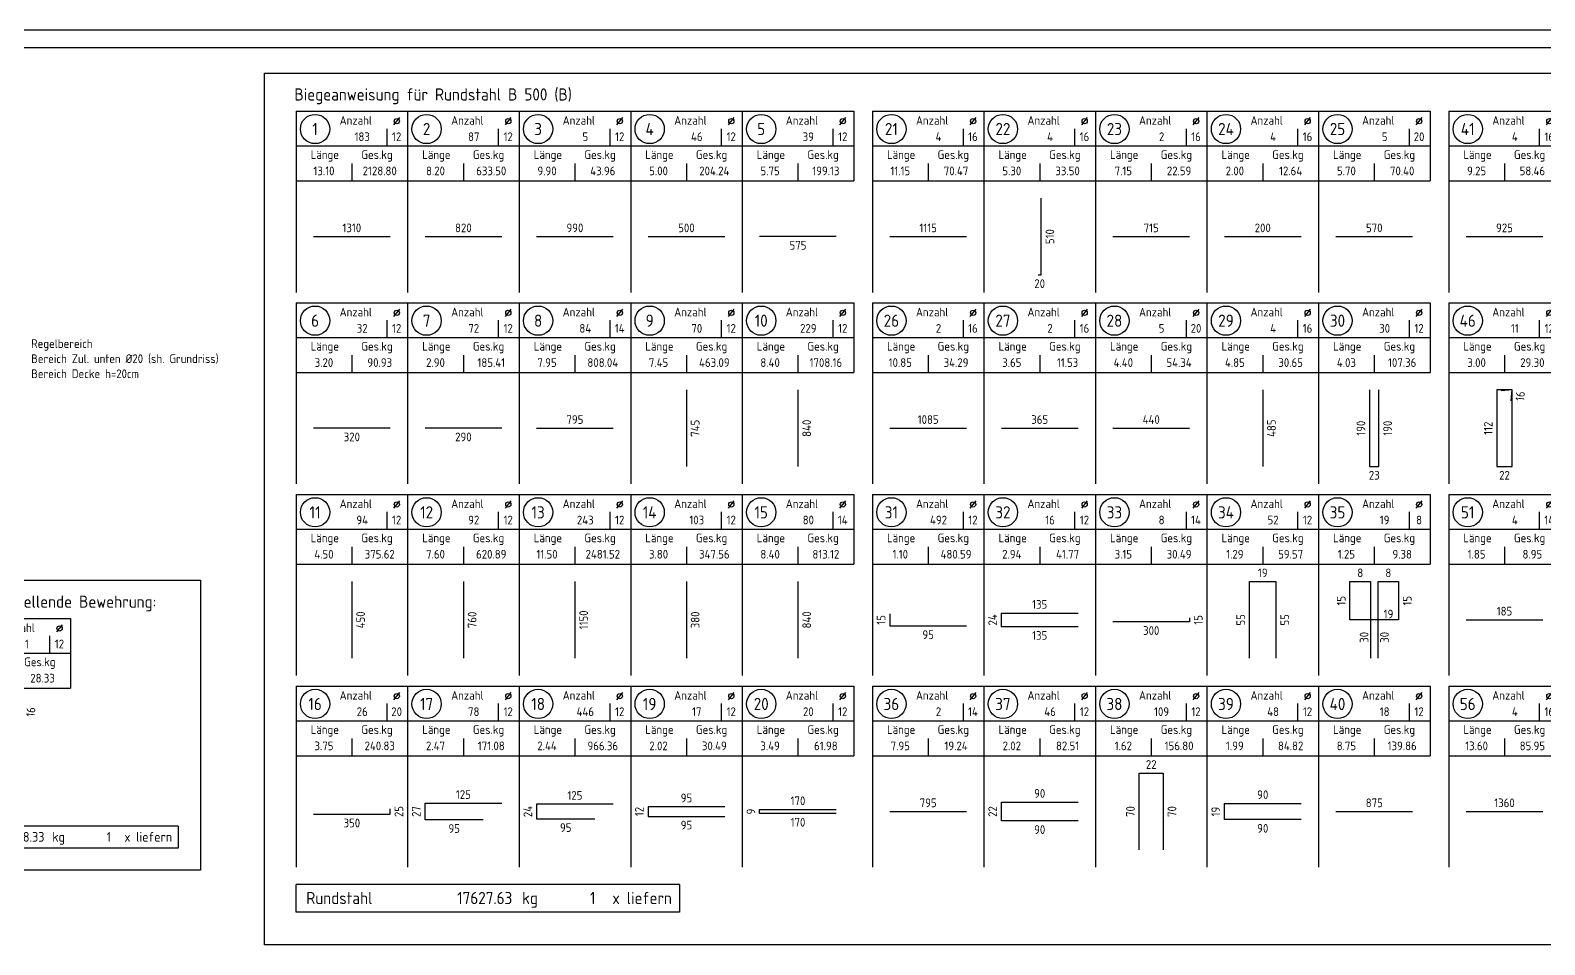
# Model space of a CAD drawing. Extents: x -14 to 117, y -15 to 42.
# Drawn here: x 45.27 to 66.99, y 28.93 to 42.05 of the extents above; entities that cross this region are included whole.
import ezdxf
from ezdxf.enums import TextEntityAlignment as Align

# ---------------------------------------------------------------- set-up
doc = ezdxf.new("R2010")
doc.units = 0
doc.header["$LTSCALE"] = 0.5
doc.linetypes.add('AUSGEZOGEN', pattern=[1000.01, 1000, 0.01])
for name, color, linetype in [('RAHMEN', 7, 'Continuous'), ('RND', 7, 'Continuous'), ('RND_BILD', 7, 'Continuous'), ('TEXT', 7, 'Continuous')]:
    doc.layers.add(name, color=color, linetype=linetype)
doc.styles.add('txt', font='isocp.shx')

# ---------------------------------------------------------------- blocks, each defined once
blk = doc.blocks.new('RND_LIS2')
at = {"layer": 'RND', "color": 3, "linetype": 'Continuous'}
for p, q in [((0, 0), (0, -5.2)), ((0, 0), (3.2, 0)), ((3.2, 0), (3.2, -2)), ((2.6, -0.503), (2.6, -1)), ((0, -1), (3.2, -1)), ((1.6, -1.503), (1.6, -2)), ((0, -2), (3.2, -2))]:
    blk.add_line(p, q, dxfattribs=at)
at = {"layer": 'RND', "color": 7, "linetype": 'Continuous'}
blk.add_line((2.805, -0.39), (2.973, -0.186), dxfattribs=at)
at = {"layer": 'RND', "color": 1, "linetype": 'Continuous'}
blk.add_circle((0.545, -0.513), 0.42, dxfattribs=at)
at = {"layer": 'RND', "color": 7, "linetype": 'Continuous'}
blk.add_circle((2.889, -0.288), 0.075, dxfattribs=at)
at = {"layer": 'RND', "color": 7, "linetype": 'Continuous', "style": 'txt'}
for s, p in [('Anzahl', (1.249, -0.391)), ('Länge', (0.42, -1.373)), ('Ges.kg', (1.872, -1.373))]:
    blk.add_text(s, height=0.25, dxfattribs=at).set_placement(p)
at = {"layer": 'RND', "color": 1, "linetype": 'Continuous', "style": 'txt'}
blk.add_attdef('POS1', text='', height=0.35, dxfattribs=at).set_placement((0.545, -0.513), align=Align.MIDDLE)
at = {"layer": 'RND', "color": 7, "linetype": 'Continuous', "style": 'txt'}
for tag, p in [('STK1', (1.897, -0.859)), ('DS1', (2.885, -0.859)), ('LANG1', (0.8, -1.841)), ('GEW', (2.4, -1.841))]:
    blk.add_attdef(tag, text='', height=0.25, dxfattribs=at).set_placement(p, align=Align.CENTER)
blk = doc.blocks.new('A0-38-0')
at = {"layer": 'RAHMEN'}
blk.add_line((156.9, 84.1), (0, 84.1), dxfattribs=at)
at = {"layer": 'RAHMEN', "color": 5}
blk.add_line((156.4, 83.6), (2, 83.6), dxfattribs=at)
blk = doc.blocks.new('RND_SUM')
at = {"layer": 'RND', "color": 5, "linetype": 'Continuous'}
for p, q in [((0, 0), (0, 0.8)), ((11, 0.8), (0, 0.8)), ((11, 0.8), (11, 0)), ((11, 0), (0, 0))]:
    blk.add_line(p, q, dxfattribs=at)
at = {"layer": 'RND', "color": 1, "linetype": 'Continuous', "style": 'txt'}
for s, p in [('Rundstahl', (0.292, 0.235)), ('kg', (6.483, 0.235))]:
    blk.add_text(s, height=0.35, dxfattribs=at).set_placement(p)
blk.add_text('x liefern', height=0.35, dxfattribs=at).set_placement((10.784, 0.235), align=Align.RIGHT)
for tag, p in [('RND-S', (6.203, 0.235)), ('RND-Z', (8.59, 0.235))]:
    blk.add_attdef(tag, text='', height=0.35, dxfattribs=at).set_placement(p, align=Align.RIGHT)

msp = doc.modelspace()

# ---------------------------------------------------------------- linework, layer by layer
at = {"layer": 'RND', "color": 1, "linetype": 'AUSGEZOGEN'}
for points in [[(48.6297, 41.4361), (77.5906, 41.4361), (77.5906, 28.9286), (48.6297, 28.9286)], [(42.6964, 34.1576), (47.7125, 34.1576), (47.7125, 30.0006), (42.6964, 30.0006)]]:
    msp.add_lwpolyline(points, close=True, dxfattribs=at)
at = {"layer": 'RND_BILD', "color": 1, "linetype": 'AUSGEZOGEN'}
for points in [[(59.7278, 38.5397), (59.7709, 38.5397), (59.7709, 39.6397)], [(49.3316, 39.0897), (50.4316, 39.0897)], [(50.9316, 39.0897), (52.0316, 39.0897)], [(52.5316, 39.0897), (53.6316, 39.0897)], [(54.1316, 39.0897), (55.2316, 39.0897)], [(56.8316, 39.0897), (55.7316, 39.0897)], [(57.5993, 39.0897), (58.6993, 39.0897)], [(60.7993, 39.0897), (61.8993, 39.0897)], [(62.3993, 39.0897), (63.4993, 39.0897)], [(63.9993, 39.0897), (65.0993, 39.0897)], [(65.8671, 39.0897), (66.9671, 39.0897)], [(54.6816, 36.8897), (54.6816, 35.7897)], [(56.2816, 36.8897), (56.2816, 35.7897)], [(62.9493, 36.8897), (62.9493, 35.7897)], [(64.4828, 36.8897), (64.4828, 35.7897), (64.6159, 35.7897), (64.6159, 36.8897)], [(66.5114, 36.7331), (66.5251, 36.8897), (66.309, 36.8897), (66.309, 35.7897), (66.5251, 35.7897), (66.5251, 36.8897), (66.3685, 36.876)], [(50.4316, 36.3397), (49.3316, 36.3397)], [(52.0316, 36.3397), (50.9316, 36.3397)], [(52.5316, 36.3397), (53.6316, 36.3397)], [(57.5993, 36.3397), (58.6993, 36.3397)], [(59.1993, 36.3397), (60.2993, 36.3397)], [(60.7993, 36.3397), (61.8993, 36.3397)], [(49.8816, 34.1397), (49.8816, 33.0397)], [(51.4816, 34.1397), (51.4816, 33.0397)], [(53.0816, 34.1397), (53.0816, 33.0397)], [(54.6816, 34.1397), (54.6816, 33.0397)], [(56.2816, 34.1397), (56.2816, 33.0397)], [(62.7593, 33.0397), (62.7593, 34.1397), (63.1393, 34.1397), (63.1393, 33.0397)], [(64.6043, 33.0397), (64.6043, 34.1397), (64.8977, 34.1397), (64.8977, 33.5897), (64.201, 33.5897), (64.201, 34.1397), (64.4943, 34.1397), (64.4943, 33.0397)], [(57.5993, 33.6765), (57.5993, 33.5028), (58.6993, 33.5028)], [(60.2993, 33.4919), (59.1993, 33.4919), (59.1993, 33.6874), (60.2993, 33.6874)], [(61.8993, 33.6172), (61.8993, 33.5622), (60.7993, 33.5622)], [(65.8671, 33.5897), (66.9671, 33.5897)], [(61.1765, 30.2897), (61.1765, 31.3897), (61.5222, 31.3897), (61.5222, 30.2897)], [(49.3316, 30.8004), (50.4316, 30.8004), (50.4316, 30.8789)], [(51.7676, 30.7209), (50.9316, 30.7209), (50.9316, 30.9585), (52.0316, 30.9585)], [(53.6316, 30.9453), (52.5316, 30.9453), (52.5316, 30.7341), (53.3676, 30.7341)], [(55.2316, 30.9091), (54.1316, 30.9091), (54.1316, 30.7702), (55.2316, 30.7702)], [(56.8316, 30.8105), (55.7316, 30.8105), (55.7316, 30.8688), (56.8316, 30.8688)], [(60.2993, 30.7052), (59.1993, 30.7052), (59.1993, 30.9741), (60.2993, 30.9741)], [(63.4993, 30.7236), (62.3993, 30.7236), (62.3993, 30.9558), (63.4993, 30.9558)], [(57.5993, 30.8397), (58.6993, 30.8397)], [(63.9993, 30.8397), (65.0993, 30.8397)], [(65.8671, 30.8397), (66.9671, 30.8397)]]:
    msp.add_lwpolyline(points, dxfattribs=at)

# ---------------------------------------------------------------- block references
at = {"layer": 'RAHMEN', "color": 191, "linetype": 'AUSGEZOGEN', "xscale": 0.5, "yscale": 0.5, "zscale": 0.5}
msp.add_blockref('A0-38-0', (0, 0), dxfattribs=at)
at = {"layer": 'RND_BILD', "color": 6, "linetype": 'AUSGEZOGEN', "xscale": 0.5, "yscale": 0.5, "zscale": 0.5}
for p, values in [((49.0816, 40.8897), {'POS1': '1', 'STK1': '183', 'DS1': '12', 'LANG1': '13.10', 'GEW': '2128.80'}), ((57.3493, 40.8897), {'POS1': '21', 'STK1': '4', 'DS1': '16', 'LANG1': '11.15', 'GEW': '70.47'}), ((65.6171, 40.8897), {'POS1': '41', 'STK1': '4', 'DS1': '16', 'LANG1': '9.25', 'GEW': '58.46'}), ((44.2444, 33.6112), {'POS1': '67', 'STK1': '11', 'DS1': '12', 'LANG1': '2.90', 'GEW': '28.33'})]:
    msp.add_blockref('RND_LIS2', p, dxfattribs=at).add_auto_attribs(values)
at = {"layer": 'RND_BILD', "color": 7, "linetype": 'AUSGEZOGEN'}
for name, p, xscale, yscale, zscale, values in [('RND_LIS2', (50.6816, 40.8897), 0.5, 0.5, 0.5, {'POS1': '2', 'STK1': '87', 'DS1': '12', 'LANG1': '8.20', 'GEW': '633.50'}), ('RND_LIS2', (52.2816, 40.8897), 0.5, 0.5, 0.5, {'POS1': '3', 'STK1': '5', 'DS1': '12', 'LANG1': '9.90', 'GEW': '43.96'}), ('RND_LIS2', (53.8816, 40.8897), 0.5, 0.5, 0.5, {'POS1': '4', 'STK1': '46', 'DS1': '12', 'LANG1': '5.00', 'GEW': '204.24'}), ('RND_LIS2', (55.4816, 40.8897), 0.5, 0.5, 0.5, {'POS1': '5', 'STK1': '39', 'DS1': '12', 'LANG1': '5.75', 'GEW': '199.13'}), ('RND_LIS2', (58.9493, 40.8897), 0.5, 0.5, 0.5, {'POS1': '22', 'STK1': '4', 'DS1': '16', 'LANG1': '5.30', 'GEW': '33.50'}), ('RND_LIS2', (60.5493, 40.8897), 0.5, 0.5, 0.5, {'POS1': '23', 'STK1': '2', 'DS1': '16', 'LANG1': '7.15', 'GEW': '22.59'}), ('RND_LIS2', (62.1493, 40.8897), 0.5, 0.5, 0.5, {'POS1': '24', 'STK1': '4', 'DS1': '16', 'LANG1': '2.00', 'GEW': '12.64'}), ('RND_LIS2', (63.7493, 40.8897), 0.5, 0.5, 0.5, {'POS1': '25', 'STK1': '5', 'DS1': '20', 'LANG1': '5.70', 'GEW': '70.40'}), ('RND_LIS2', (49.0816, 38.1397), 0.5, 0.5, 0.5, {'POS1': '6', 'STK1': '32', 'DS1': '12', 'LANG1': '3.20', 'GEW': '90.93'}), ('RND_LIS2', (50.6816, 38.1397), 0.5, 0.5, 0.5, {'POS1': '7', 'STK1': '72', 'DS1': '12', 'LANG1': '2.90', 'GEW': '185.41'}), ('RND_LIS2', (52.2816, 38.1397), 0.5, 0.5, 0.5, {'POS1': '8', 'STK1': '84', 'DS1': '14', 'LANG1': '7.95', 'GEW': '808.04'}), ('RND_LIS2', (53.8816, 38.1397), 0.5, 0.5, 0.5, {'POS1': '9', 'STK1': '70', 'DS1': '12', 'LANG1': '7.45', 'GEW': '463.09'}), ('RND_LIS2', (55.4816, 38.1397), 0.5, 0.5, 0.5, {'POS1': '10', 'STK1': '229', 'DS1': '12', 'LANG1': '8.40', 'GEW': '1708.16'}), ('RND_LIS2', (57.3493, 38.1397), 0.5, 0.5, 0.5, {'POS1': '26', 'STK1': '2', 'DS1': '16', 'LANG1': '10.85', 'GEW': '34.29'}), ('RND_LIS2', (58.9493, 38.1397), 0.5, 0.5, 0.5, {'POS1': '27', 'STK1': '2', 'DS1': '16', 'LANG1': '3.65', 'GEW': '11.53'}), ('RND_LIS2', (60.5493, 38.1397), 0.5, 0.5, 0.5, {'POS1': '28', 'STK1': '5', 'DS1': '20', 'LANG1': '4.40', 'GEW': '54.34'}), ('RND_LIS2', (62.1493, 38.1397), 0.5, 0.5, 0.5, {'POS1': '29', 'STK1': '4', 'DS1': '16', 'LANG1': '4.85', 'GEW': '30.65'}), ('RND_LIS2', (63.7493, 38.1397), 0.5, 0.5, 0.5, {'POS1': '30', 'STK1': '30', 'DS1': '12', 'LANG1': '4.03', 'GEW': '107.36'}), ('RND_LIS2', (65.6171, 38.1397), 0.5, 0.5, 0.5, {'POS1': '46', 'STK1': '11', 'DS1': '12', 'LANG1': '3.00', 'GEW': '29.30'}), ('RND_LIS2', (49.0816, 35.3897), 0.5, 0.5, 0.5, {'POS1': '11', 'STK1': '94', 'DS1': '12', 'LANG1': '4.50', 'GEW': '375.62'}), ('RND_LIS2', (50.6816, 35.3897), 0.5, 0.5, 0.5, {'POS1': '12', 'STK1': '92', 'DS1': '12', 'LANG1': '7.60', 'GEW': '620.89'}), ('RND_LIS2', (52.2816, 35.3897), 0.5, 0.5, 0.5, {'POS1': '13', 'STK1': '243', 'DS1': '12', 'LANG1': '11.50', 'GEW': '2481.52'}), ('RND_LIS2', (53.8816, 35.3897), 0.5, 0.5, 0.5, {'POS1': '14', 'STK1': '103', 'DS1': '12', 'LANG1': '3.80', 'GEW': '347.56'}), ('RND_LIS2', (55.4816, 35.3897), 0.5, 0.5, 0.5, {'POS1': '15', 'STK1': '80', 'DS1': '14', 'LANG1': '8.40', 'GEW': '813.12'}), ('RND_LIS2', (57.3493, 35.3897), 0.5, 0.5, 0.5, {'POS1': '31', 'STK1': '492', 'DS1': '12', 'LANG1': '1.10', 'GEW': '480.59'}), ('RND_LIS2', (58.9493, 35.3897), 0.5, 0.5, 0.5, {'POS1': '32', 'STK1': '16', 'DS1': '12', 'LANG1': '2.94', 'GEW': '41.77'}), ('RND_LIS2', (60.5493, 35.3897), 0.5, 0.5, 0.5, {'POS1': '33', 'STK1': '8', 'DS1': '14', 'LANG1': '3.15', 'GEW': '30.49'}), ('RND_LIS2', (62.1493, 35.3897), 0.5, 0.5, 0.5, {'POS1': '34', 'STK1': '52', 'DS1': '12', 'LANG1': '1.29', 'GEW': '59.57'}), ('RND_LIS2', (63.7493, 35.3897), 0.5, 0.5, 0.5, {'POS1': '35', 'STK1': '19', 'DS1': '8', 'LANG1': '1.25', 'GEW': '9.38'}), ('RND_LIS2', (65.6171, 35.3897), 0.5, 0.5, 0.5, {'POS1': '51', 'STK1': '4', 'DS1': '14', 'LANG1': '1.85', 'GEW': '8.95'}), ('RND_LIS2', (49.0816, 32.6397), 0.5, 0.5, 0.5, {'POS1': '16', 'STK1': '26', 'DS1': '20', 'LANG1': '3.75', 'GEW': '240.83'}), ('RND_LIS2', (50.6816, 32.6397), 0.5, 0.5, 0.5, {'POS1': '17', 'STK1': '78', 'DS1': '12', 'LANG1': '2.47', 'GEW': '171.08'}), ('RND_LIS2', (52.2816, 32.6397), 0.5, 0.5, 0.5, {'POS1': '18', 'STK1': '446', 'DS1': '12', 'LANG1': '2.44', 'GEW': '966.36'}), ('RND_LIS2', (53.8816, 32.6397), 0.5, 0.5, 0.5, {'POS1': '19', 'STK1': '17', 'DS1': '12', 'LANG1': '2.02', 'GEW': '30.49'}), ('RND_LIS2', (55.4816, 32.6397), 0.5, 0.5, 0.5, {'POS1': '20', 'STK1': '20', 'DS1': '12', 'LANG1': '3.49', 'GEW': '61.98'}), ('RND_LIS2', (57.3493, 32.6397), 0.5, 0.5, 0.5, {'POS1': '36', 'STK1': '2', 'DS1': '14', 'LANG1': '7.95', 'GEW': '19.24'}), ('RND_LIS2', (58.9493, 32.6397), 0.5, 0.5, 0.5, {'POS1': '37', 'STK1': '46', 'DS1': '12', 'LANG1': '2.02', 'GEW': '82.51'}), ('RND_LIS2', (60.5493, 32.6397), 0.5, 0.5, 0.5, {'POS1': '38', 'STK1': '109', 'DS1': '12', 'LANG1': '1.62', 'GEW': '156.80'}), ('RND_LIS2', (62.1493, 32.6397), 0.5, 0.5, 0.5, {'POS1': '39', 'STK1': '48', 'DS1': '12', 'LANG1': '1.99', 'GEW': '84.82'}), ('RND_LIS2', (63.7493, 32.6397), 0.5, 0.5, 0.5, {'POS1': '40', 'STK1': '18', 'DS1': '12', 'LANG1': '8.75', 'GEW': '139.86'}), ('RND_LIS2', (65.6171, 32.6397), 0.5, 0.5, 0.5, {'POS1': '56', 'STK1': '4', 'DS1': '16', 'LANG1': '13.60', 'GEW': '85.95'}), ('RND_SUM', (42.9903, 30.3119), 0.4, 0.4, 0.4, {'RND-S': '28.33', 'RND-Z': '1'}), ('RND_SUM', (49.0816, 29.3937), 0.5, 0.5, 0.5, {'RND-S': '17627.63', 'RND-Z': '1'})]:
    msp.add_blockref(name, p, dxfattribs=dict(at, xscale=xscale, yscale=yscale, zscale=zscale)).add_auto_attribs(values)

# ---------------------------------------------------------------- texts
at = {"layer": 'RND_BILD', "color": 7, "linetype": 'AUSGEZOGEN', "style": 'txt'}
for s, rotation, p in [('1310', 0.00001, (49.8816, 39.2147)), ('820', 0.00001, (51.4816, 39.2147)), ('510', 90, (59.8959, 39.0897)), ('715', 0, (61.3493, 39.2147)), ('200', 0, (62.9493, 39.2147)), ('575', 0.00001, (56.2816, 38.9647)), ('16', 84.99986, (66.6428, 36.8005)), ('365', 0.00001, (59.7493, 36.4647)), ('745', 90, (54.8066, 36.3397)), ('840', 90, (56.4066, 36.3397)), ('485', 90, (63.0743, 36.3397)), ('190', 90, (64.3578, 36.3397)), ('190', 90, (64.7409, 36.3397)), ('112', 90, (66.184, 36.3397)), ('15', 90, (64.076, 33.8647)), ('15', 90, (65.0227, 33.8647)), ('450', 90, (50.0066, 33.5897)), ('760', 90, (51.6066, 33.5897)), ('1150', 90, (53.2066, 33.5897)), ('380', 90, (54.8066, 33.5897)), ('840', 90, (56.4066, 33.5897)), ('15', 90, (57.4743, 33.5897)), ('24', 90, (59.0743, 33.5897)), ('15', 90, (62.0243, 33.5897)), ('55', 90, (62.6343, 33.5897)), ('55', 90, (63.2643, 33.5897)), ('30', 90, (64.4032, 33.3392)), ('30', 90, (64.6955, 33.3392)), ('16', 84.99986, (45.2748, 32.2684)), ('25', 90, (50.5566, 30.8397)), ('27', 90, (50.8066, 30.8397)), ('24', 90, (52.4066, 30.8397)), ('12', 90, (54.0066, 30.8397)), ('9', 90, (55.6066, 30.8397)), ('22', 90, (59.0743, 30.8397)), ('70', 90, (61.0515, 30.8397)), ('70', 90, (61.6472, 30.8397)), ('19', 90, (62.2743, 30.8397))]:
    msp.add_text(s, height=0.125, rotation=rotation, dxfattribs=at).set_placement(p, align=Align.MIDDLE)
for s, p in [('990', (53.0816, 39.2147)), ('500', (54.6816, 39.2147)), ('1115', (58.1493, 39.2147)), ('570', (64.5493, 39.2147)), ('925', (66.4171, 39.2147)), ('20', (59.7493, 38.4147)), ('795', (53.0816, 36.4647)), ('1085', (58.1493, 36.4647)), ('440', (61.3493, 36.4647)), ('320', (49.8816, 36.2147)), ('290', (51.4816, 36.2147)), ('23', (64.5493, 35.6647)), ('22', (66.4171, 35.6647)), ('19', (62.9493, 34.2647)), ('8', (64.3477, 34.2647)), ('8', (64.751, 34.2647)), ('135', (59.7493, 33.8124)), ('19', (64.7538, 33.673)), ('185', (66.4171, 33.7147)), ('300', (61.3493, 33.4372)), ('95', (58.1493, 33.3778)), ('135', (59.7493, 33.3669)), ('22', (61.3493, 31.5147)), ('125', (51.4816, 31.0835)), ('125', (53.0816, 31.0703)), ('95', (54.6816, 31.0341)), ('90', (59.7493, 31.0991)), ('90', (62.9493, 31.0808)), ('170', (56.2816, 30.9938)), ('795', (58.1493, 30.9647)), ('875', (64.5493, 30.9647)), ('1360', (66.4171, 30.9647)), ('350', (49.8816, 30.6754)), ('95', (51.3496, 30.5959)), ('95', (52.9496, 30.6091)), ('95', (54.6816, 30.6452)), ('170', (56.2816, 30.6855)), ('90', (59.7493, 30.5802)), ('90', (62.9493, 30.5986))]:
    msp.add_text(s, height=0.125, dxfattribs=at).set_placement(p, align=Align.MIDDLE)
at = {"layer": 'TEXT', "color": 1, "linetype": 'AUSGEZOGEN', "style": 'txt'}
for s, p in [('Biegeanweisung für Rundstahl B 500 (B)', (49.0571, 41.0421)), ('zusätzlich zu bestellende Bewehrung:', (43.3888, 33.7637))]:
    msp.add_text(s, height=0.175, dxfattribs=at).set_placement(p)
at = {"layer": 'TEXT', "color": 7, "linetype": 'AUSGEZOGEN', "style": 'txt'}
for s, p in [('Regelbereich', (45.2813, 37.4916)), ('Bereich Zul. unten %%C20 (sh. Grundriss)', (45.2813, 37.2753)), ('Bereich Decke h=20cm', (45.2813, 37.0591))]:
    msp.add_text(s, height=0.125, dxfattribs=at).set_placement(p)

doc.saveas('drawing.dxf')
